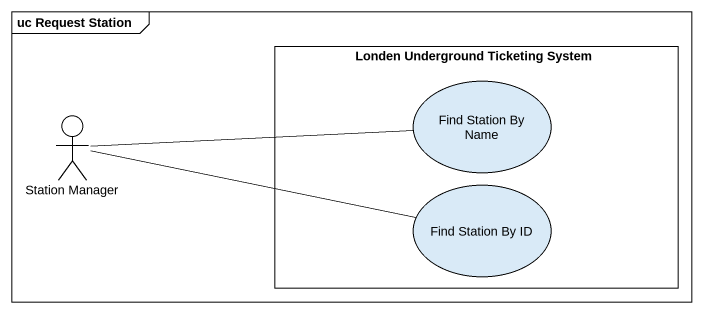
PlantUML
@startuml
mainframe uc Request Station
rectangle "Londen Underground Ticketing System" as Londen_Underground {
  usecase "Find Station By Name" as Find_Station_By_Name
  usecase "Find Station By ID" as Find_Station_By_ID
}
actor "Station Manager" as Station_Manager
Station_Manager -right- Find_Station_By_Name
Station_Manager -right- Find_Station_By_ID
@enduml
